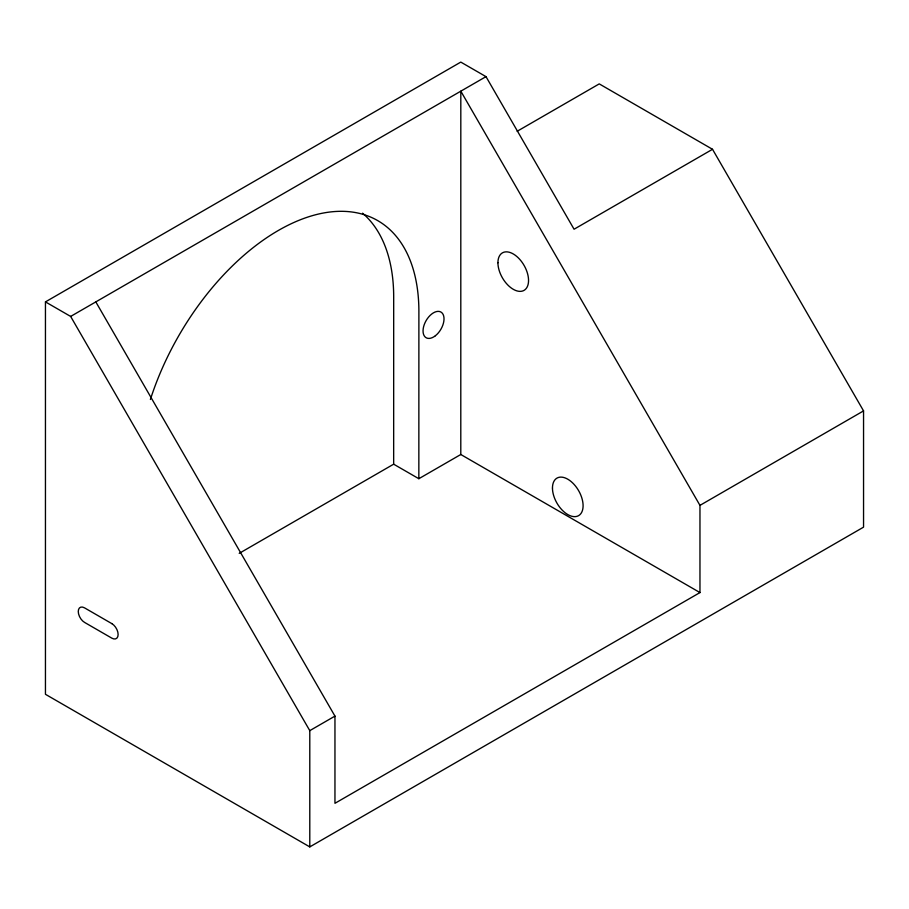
<?xml version="1.0" encoding="UTF-8"?>
<svg xmlns="http://www.w3.org/2000/svg" width="909" height="909" viewBox="0 0 909 909"><rect width="100%" height="100%" fill="white"/><g stroke="black" fill="none" stroke-linecap="round" stroke-linejoin="round"><path stroke-width="1.36" d="M239.215 553.354L393.665 464.181L393.688 297.061A198.764 114.761 -60 0 0 362.566 213.183M393.665 464.181L418.844 478.713L418.89 311.605A198.764 114.761 -60 0 0 308.094 216.967A198.764 114.761 -60 0 0 150.394 399.483M418.844 478.713L460.795 454.5L460.818 91.173L699.964 505.37L699.964 592.577L334.955 803.306L334.955 716.11L95.82 301.902M45.45 301.89L460.795 62.096L485.997 76.64L574.068 229.227L712.52 149.292L863.55 410.891L863.55 527.152L309.787 846.904L45.45 694.294L45.45 301.89L70.641 316.434L309.787 730.643L309.787 846.904M70.641 316.434L485.997 76.64M517.153 131.282L599.247 83.889L712.52 149.292M309.787 730.643L334.955 716.11M699.964 505.37L863.55 410.891M460.795 454.5L699.964 592.577M111.83 623.619L84.56 607.871A8.897 5.136 60 0 0 78.265 611.507A8.897 5.136 60 0 0 84.56 622.404L111.83 638.152A8.897 5.136 60 0 0 118.125 634.516A8.897 5.136 60 0 0 111.83 623.619M435.411 335.728A14.828 8.567 -60 0 0 441.524 312.446A14.828 8.567 -60 0 0 423.651 326.536A14.828 8.567 -60 0 0 435.411 335.728M552.467 488.042A21.657 12.499 60 0 0 575.431 516.619A21.657 12.499 60 0 0 575.431 485.985A21.657 12.499 60 0 0 552.467 488.042M497.927 262.769A21.657 12.499 60 0 0 520.891 291.346A21.657 12.499 60 0 0 520.891 260.724A21.657 12.499 60 0 0 497.927 262.769"/></g></svg>
